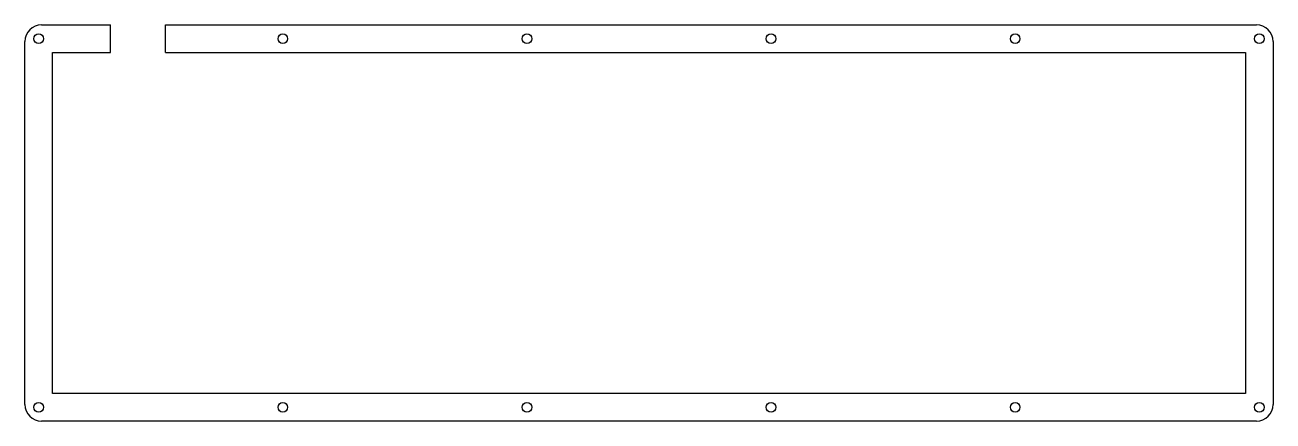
# Model space of a CAD drawing. Header units: feet. Extents: x 0 to 454, y 0 to 144.
import ezdxf

# ---------------------------------------------------------------- set-up
doc = ezdxf.new("R2010")
doc.units = ezdxf.units.FT
doc.header["$MEASUREMENT"] = 0

msp = doc.modelspace()

# ---------------------------------------------------------------- linework, layer by layer
at = {"color": 1, "linetype": 'Continuous'}
for p, q in [((6, 144.01), (31.05, 144.01)), ((31.05, 134.01), (31.05, 144.01)), ((51.05, 144.01), (447.58, 144.01)), ((51.05, 134.01), (51.05, 144.01)), ((0, 6), (0, 138.01)), ((453.58, 138.01), (453.58, 6)), ((10, 10), (10, 134.01)), ((10, 134.01), (31.05, 134.01)), ((51.05, 134.01), (443.58, 134.01)), ((443.58, 134.01), (443.58, 10)), ((443.58, 10), (10, 10)), ((447.58, 0), (6, 0))]:
    msp.add_line(p, q, dxfattribs=at)
for centre in [(5, 139.01), (93.72, 139.01), (182.43, 139.01), (271.15, 139.01), (359.86, 139.01), (448.58, 139.01), (5, 5), (93.72, 5), (182.43, 5), (271.15, 5), (359.86, 5), (448.58, 5)]:
    msp.add_circle(centre, 1.75, dxfattribs=at)
for centre, start, end in [((6, 138.01), 90, 180), ((447.58, 138.01), 0, 90), ((6, 6), 180, 270), ((447.58, 6), 270, 0)]:
    msp.add_arc(centre, 6, start, end, dxfattribs=at)

doc.saveas('drawing.dxf')
